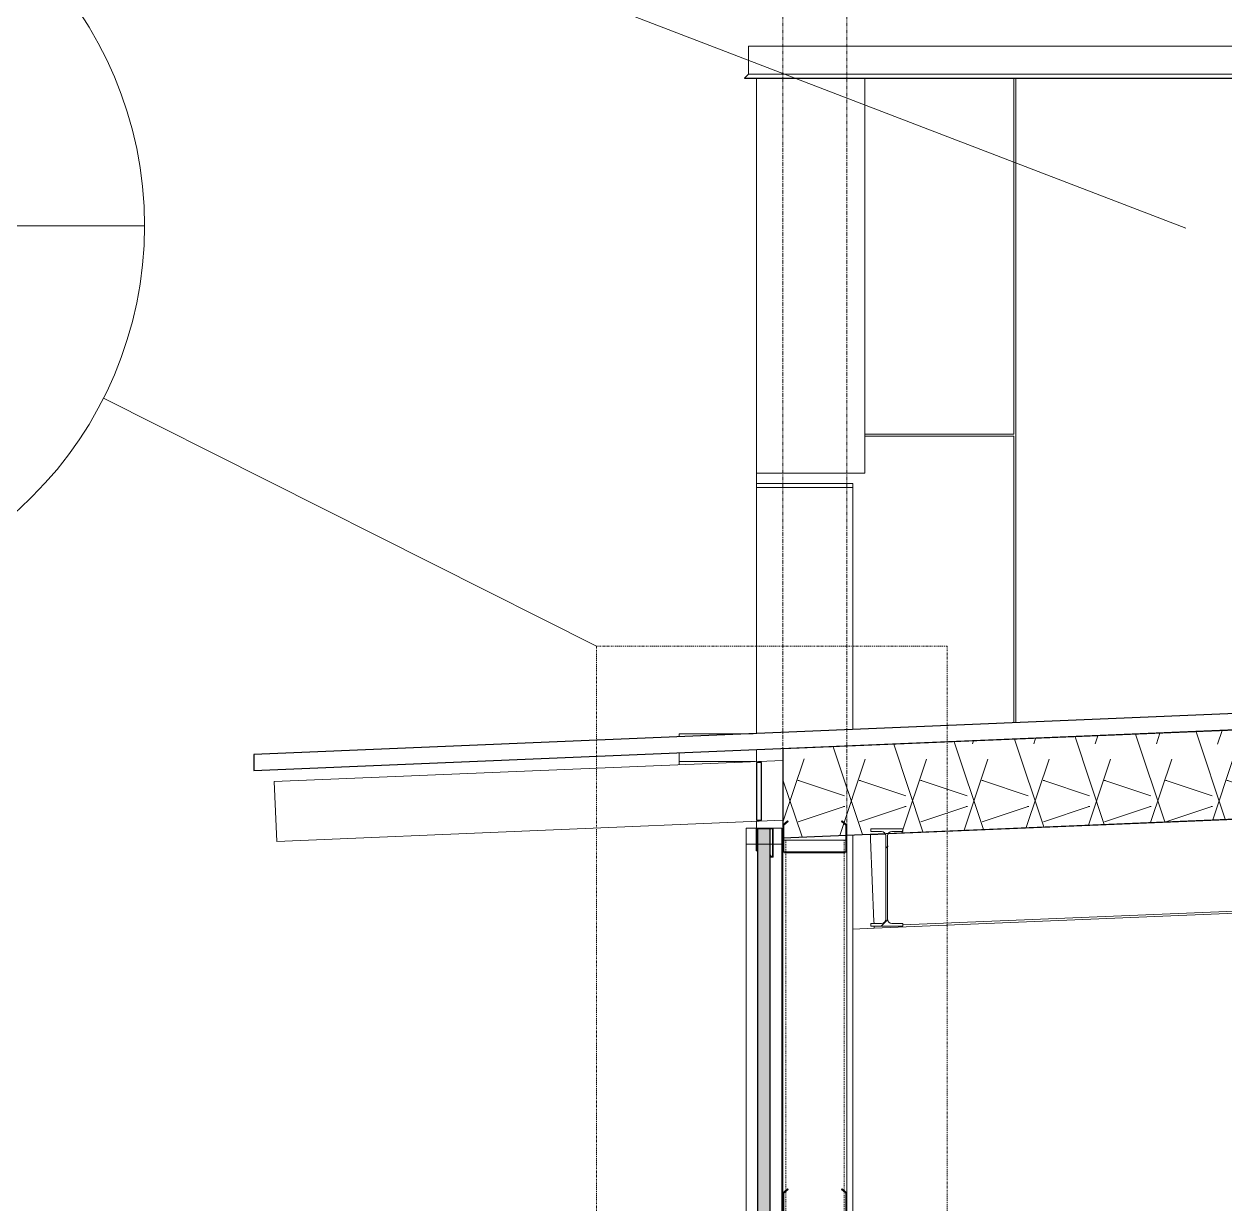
# Model space of a CAD drawing. Header units: inches. Extents: x -23445 to -52, y -314 to 853.
# Drawn here: x -9060.5 to -8910.1, y 98.4 to 246.3 of the extents above; entities that cross this region are included whole.
import ezdxf

# ---------------------------------------------------------------- set-up
doc = ezdxf.new("R2010")
doc.units = ezdxf.units.IN
doc.header["$MEASUREMENT"] = 0
for name, pattern in [('Dash Dot 3_16_', [0.3125, 0.1875, -0.0625, 0, -0.0625]), ('Grid Line 1_2_', [0.875, 0.5, -0.125, 0.125, -0.125]), ('Hidden 1_8_', [0.1875, 0.125, -0.0625])]:
    doc.linetypes.add(name, pattern=pattern)
for name, color, linetype, lineweight in [('A-ANNO-IDEN', 131, 'Continuous', 9), ('A-ANNO-SYMB', 150, 'Continuous', 9), ('A-CLNG', 13, 'Continuous', 9), ('A-CLNG-PATT', 13, 'Continuous', 9), ('A-GLAZ-CWMG', 51, 'Continuous', 9), ('A-ROOF', 132, 'Continuous', 9), ('A-WALL', 113, 'Continuous', 9), ('A-WALL-PATT', 111, 'Continuous', 25), ('I-WALL', 2, 'Continuous', 9), ('S-BEAM', 12, 'Continuous', 9), ('S-COLS', 52, 'Continuous', 9), ('S-GRID', 1, 'Continuous', 9)]:
    doc.layers.add(name, color=color, linetype=linetype, lineweight=lineweight)
pattern_1 = [(0, (-22349.93, 145), (-193, 193), [48, -145]), (90, (-22349.93, 145), (-193, 1e-14), [96.25, -96.75]), (180, (-22301.93, 241.25), (-193, 193), [48, -145]), (90, (-22301.93, 145), (-193, 1e-14), [96.25, -96.75]), (180, (-22301.93, 241.5), (-193, 193), [48, -145]), (90, (-22301.93, 241.5), (-193, 1e-14), [96.25, -96.75]), (0, (-22349.93, 337.75), (-193, 193), [48, -145]), (90, (-22349.93, 241.5), (-193, 1e-14), [96.25, -96.75]), (0, (-22301.68, 193), (-193, 193), [48, -145]), (90, (-22301.68, 144.75), (-193, 1e-14), [48.25, -144.75]), (90, (-22253.68, 144.75), (-193, 1e-14), [48.25, -144.75]), (0, (-22301.68, 289.5), (-193, 193), [48, -145]), (90, (-22301.68, 193.25), (-193, 1e-14), [96.25, -96.75]), (180, (-22253.68, 193.25), (-193, 193), [48, -145]), (90, (-22253.68, 193.25), (-193, 1e-14), [96.25, -96.75]), (90, (-22301.68, 289.75), (-193, 1e-14), [48, -145]), (180, (-22253.68, 289.75), (-193, 193), [48, -145]), (90, (-22253.68, 289.75), (-193, 1e-14), [48, -145]), (0, (-22253.43, 145), (-193, 193), [48, -145]), (90, (-22253.43, 145), (-193, 1e-14), [96.25, -96.75]), (180, (-22205.43, 241.25), (-193, 193), [48, -145]), (90, (-22205.43, 145), (-193, 1e-14), [96.25, -96.75]), (180, (-22205.43, 241.5), (-193, 193), [48, -145]), (90, (-22205.43, 241.5), (-193, 1e-14), [96.25, -96.75]), (180, (-22205.43, 337.75), (-193, 193), [48, -145]), (90, (-22253.43, 241.5), (-193, 1e-14), [96.25, -96.75]), (0, (-22205.18, 193), (-193, 193), [48, -145]), (90, (-22205.18, 144.75), (-193, 1e-14), [48.25, -144.75]), (90, (-22157.18, 144.75), (-193, 1e-14), [48.25, -144.75]), (0, (-22205.18, 289.5), (-193, 193), [48, -145]), (90, (-22205.18, 193.25), (-193, 1e-14), [96.25, -96.75]), (180, (-22157.18, 193.25), (-193, 193), [48, -145]), (90, (-22157.18, 193.25), (-193, 1e-14), [96.25, -96.75]), (90, (-22205.18, 289.75), (-193, 1e-14), [48, -145]), (180, (-22157.18, 289.75), (-193, 193), [48, -145]), (90, (-22157.18, 289.75), (-193, 1e-14), [48, -145])]
pattern_2 = [(45, (-21606.148, 72.082), (-19.007, 19.007), []), (45, (-21606.148, 100.882), (-19.007, 19.007), [])]

# ---------------------------------------------------------------- blocks, each defined once
blk = doc.blocks.new('Girt_C - 8_D-1472944-Building Section - North_South looking West _ Fitness Center')
at = {"layer": 'S-BEAM'}
h = blk.add_hatch(dxfattribs=at)
h.set_pattern_fill('FP_49', color=256, style=0, pattern_type=2)
h.set_pattern_definition(pattern_2)
h.paths.add_polyline_path([(-22795.12, 96.32), (-22787.49, 96.32), (-22787.49, 96.43), (-22795.12, 96.43)], flags=0)
h.paths.add_polyline_path([(-22787.41, 96.5), (-22787.3, 96.51), (-22787.3, 99.82), (-22787.88, 100.3), (-22787.95, 100.22), (-22787.41, 99.77)], flags=0)
h.paths.add_polyline_path([(-22795.19, 96.5), (-22795.19, 99.77), (-22794.66, 100.22), (-22794.73, 100.3), (-22795.3, 99.82), (-22795.3, 96.51)], flags=0)
at = {"layer": 'S-BEAM', "lineweight": 15}
for p, q in [((-22794.73, 100.3), (-22795.3, 99.82)), ((-22795.3, 99.82), (-22795.3, 96.51)), ((-22795.19, 99.77), (-22794.66, 100.22)), ((-22795.19, 96.5), (-22795.19, 99.77)), ((-22794.66, 100.22), (-22794.73, 100.3)), ((-22787.88, 100.3), (-22787.95, 100.22)), ((-22787.95, 100.22), (-22787.41, 99.77)), ((-22787.3, 99.82), (-22787.88, 100.3)), ((-22787.41, 99.77), (-22787.41, 96.5)), ((-22787.3, 96.51), (-22787.3, 99.82)), ((-22787.49, 96.43), (-22795.12, 96.43)), ((-22795.12, 96.32), (-22787.49, 96.32))]:
    blk.add_line(p, q, dxfattribs=at)
for centre, radius, start, end in [((-22795.12, 96.51), 0.188, 180, 270), ((-22795.12, 96.51), 0.0782, 182.1227, 270), ((-22787.49, 96.51), 0.188, 270, 0), ((-22787.49, 96.51), 0.0782, 270, 356.9576)]:
    blk.add_arc(centre, radius, start, end, dxfattribs=at)
blk = doc.blocks.new('Rectangular Mullion - Profile_Polycarbonate_Upper and left-1275841-Building Section - North_South looking West _ Fitness Center')
at = {"layer": 'A-GLAZ-CWMG', "lineweight": 13}
for p, q in [((-22796.55, 145.5), (-22798.68, 145.5)), ((-22798.68, 145.5), (-22798.68, 142.67)), ((-22798.62, 142.73), (-22798.62, 145.44)), ((-22798.62, 145.44), (-22796.61, 145.44)), ((-22796.61, 145.44), (-22796.61, 141.94)), ((-22796.55, 141.88), (-22796.55, 145.5)), ((-22798.68, 142.67), (-22798.55, 142.67)), ((-22798.55, 142.73), (-22798.62, 142.73)), ((-22798.55, 142.67), (-22798.55, 142.73)), ((-22796.84, 142.13), (-22796.91, 142.13)), ((-22796.91, 142.13), (-22796.91, 141.88)), ((-22796.91, 141.88), (-22796.55, 141.88)), ((-22796.84, 141.94), (-22796.84, 142.13)), ((-22796.61, 141.94), (-22796.84, 141.94))]:
    blk.add_line(p, q, dxfattribs=at)
blk = doc.blocks.new('W-Wide Flange - W12X19-1472862-Building Section - North_South looking West _ Fitness Center')
at = {"layer": 'S-BEAM'}
h = blk.add_hatch(dxfattribs=at)
h.set_pattern_fill('FP_49', color=256, style=0, pattern_type=2)
h.set_pattern_definition(pattern_2)
h.paths.add_polyline_path([(-22784.31, 133.23), (-22780.3, 133.23), (-22780.3, 133.58), (-22781.66, 133.58), (-22782.03, 133.73), (-22782.19, 134.1), (-22782.13, 144.69), (-22782.03, 144.92), (-22781.66, 145.08), (-22780.3, 145.08), (-22780.3, 145.43), (-22784.31, 145.43), (-22784.31, 145.08), (-22782.95, 145.08), (-22782.57, 144.92), (-22782.42, 144.55), (-22782.42, 134.1), (-22782.57, 133.73), (-22782.95, 133.58), (-22784.31, 133.58)], flags=0)
at = {"layer": 'S-BEAM', "lineweight": 15}
for p, q in [((-22780.3, 145.43), (-22784.31, 145.43)), ((-22784.31, 145.43), (-22784.31, 145.08)), ((-22784.31, 145.08), (-22782.95, 145.08)), ((-22782.42, 144.55), (-22782.42, 134.1)), ((-22782.19, 134.1), (-22782.19, 144.55)), ((-22781.66, 145.08), (-22780.3, 145.08)), ((-22780.3, 145.08), (-22780.3, 145.43)), ((-22782.95, 133.58), (-22784.31, 133.58)), ((-22784.31, 133.58), (-22784.31, 133.23)), ((-22784.31, 133.23), (-22780.3, 133.23)), ((-22780.3, 133.58), (-22781.66, 133.58)), ((-22780.3, 133.23), (-22780.3, 133.58))]:
    blk.add_line(p, q, dxfattribs=at)
for centre, start, end in [((-22782.95, 144.55), 0, 90), ((-22781.66, 144.55), 90, 180), ((-22782.95, 134.1), 270, 0), ((-22781.66, 134.1), 180, 270)]:
    blk.add_arc(centre, 0.525, start, end, dxfattribs=at)
blk = doc.blocks.new('HSS-Hollow Structural Section-Column - HSS8X8X3_8-1159169-Building Section - North_South looking West _ Fitness Center')
at = {"layer": 'S-COLS', "linetype": 'Hidden 1_8_'}
for p, q in [((-22794.95, 142.54), (-22794.95, 144)), ((-22787.65, 144), (-22787.65, 142.55)), ((-22794.95, 100.11), (-22794.95, 142.44)), ((-22787.65, 142.44), (-22787.65, 100.11)), ((-22794.95, 96.43), (-22794.95, 99.97)), ((-22787.65, 99.97), (-22787.65, 96.43)), ((-22794.95, 51.55), (-22794.95, 96.32)), ((-22787.65, 96.32), (-22787.65, 51.55)), ((-22794.95, 47.9), (-22794.95, 51.45)), ((-22787.65, 51.45), (-22787.65, 47.9)), ((-22794.95, 0), (-22794.95, 47.76)), ((-22787.65, 47.76), (-22787.65, 0))]:
    blk.add_line(p, q, dxfattribs=at)
blk = doc.blocks.new('W-Wide Flange - W12X16-1341241-Building Section - North_South looking West _ Fitness Center')
at = {"layer": 'S-BEAM'}
for p, q in [((-22782.09, 144.78), (-22370.3, 161.94)), ((-22783.86, 132.96), (-22370.3, 150.2)), ((-22780.3, 133.38), (-22370.3, 150.46)), ((-22784.35, 144.69), (-22782.51, 144.77)), ((-22784.33, 144.14), (-22784.35, 144.69)), ((-22783.9, 133.78), (-22784.33, 144.14)), ((-22783.89, 133.63), (-22783.9, 133.78)), ((-22783.86, 132.96), (-22783.87, 133.23))]:
    blk.add_line(p, q, dxfattribs=at)
blk = doc.blocks.new('Dimension Lumber - 5_5 x 7_5 Glulam-1403166-Building Section - North_South looking West _ Fitness Center')
at = {"layer": 'S-BEAM'}
for p, q in [((-22859.05, 151.35), (-22795.3, 154.01)), ((-22858.74, 143.86), (-22859.05, 151.35)), ((-22858.74, 143.86), (-22795.3, 146.5))]:
    blk.add_line(p, q, dxfattribs=at)
blk = doc.blocks.new('Rectangular Mullion - Exterior 2_ x 4_5_-1135297-Building Section - North_South looking West _ Fitness Center')
at = {"layer": 'A-GLAZ-CWMG'}
for p, q in [((-22798.68, 145.5), (-22799.93, 145.5)), ((-22799.93, 145.5), (-22799.93, 143.5)), ((-22795.43, 145.5), (-22796.55, 145.5)), ((-22795.43, 143.5), (-22795.43, 145.5)), ((-22799.93, 143.5), (-22798.68, 143.5)), ((-22798.62, 143.5), (-22798.48, 143.5)), ((-22798.48, 143.5), (-22796.91, 143.5)), ((-22796.91, 143.5), (-22796.61, 143.5)), ((-22796.55, 143.5), (-22795.43, 143.5))]:
    blk.add_line(p, q, dxfattribs=at)
blk = doc.blocks.new('Rectangular Mullion - Exterior 2_ x 4_5_-1142381-Building Section - North_South looking West _ Fitness Center')
at = {"layer": 'A-GLAZ-CWMG'}
for p, q in [((-22799.93, 143.5), (-22798.68, 143.5)), ((-22799.93, 97), (-22799.93, 143.5)), ((-22798.62, 143.5), (-22798.48, 143.5)), ((-22798.48, 143.5), (-22796.91, 143.5)), ((-22796.91, 143.5), (-22796.61, 143.5)), ((-22796.55, 143.5), (-22795.43, 143.5)), ((-22795.43, 143.5), (-22795.43, 97))]:
    blk.add_line(p, q, dxfattribs=at)
blk = doc.blocks.new('Girt_C - 8_D-1472945-Building Section - North_South looking West _ Fitness Center')
at = {"layer": 'S-BEAM'}
h = blk.add_hatch(dxfattribs=at)
h.set_pattern_fill('FP_49', color=256, style=0, pattern_type=2)
h.set_pattern_definition(pattern_2)
h.paths.add_polyline_path([(-22795.12, 142.44), (-22787.49, 142.44), (-22787.49, 142.55), (-22795.12, 142.55)], flags=0)
h.paths.add_polyline_path([(-22787.41, 142.62), (-22787.3, 142.63), (-22787.3, 145.94), (-22787.88, 146.42), (-22787.95, 146.34), (-22787.41, 145.89)], flags=0)
h.paths.add_polyline_path([(-22795.19, 142.62), (-22795.19, 145.89), (-22794.66, 146.34), (-22794.73, 146.42), (-22795.3, 145.94), (-22795.3, 142.63)], flags=0)
at = {"layer": 'S-BEAM', "lineweight": 15}
for p, q in [((-22794.73, 146.42), (-22795.3, 145.94)), ((-22795.19, 145.89), (-22794.66, 146.34)), ((-22794.66, 146.34), (-22794.73, 146.42)), ((-22787.88, 146.42), (-22787.95, 146.34)), ((-22787.95, 146.34), (-22787.41, 145.89)), ((-22787.3, 145.94), (-22787.88, 146.42)), ((-22795.3, 145.94), (-22795.3, 142.63)), ((-22795.19, 142.62), (-22795.19, 145.89)), ((-22787.41, 145.89), (-22787.41, 142.62)), ((-22787.3, 142.63), (-22787.3, 145.94)), ((-22787.49, 142.55), (-22795.12, 142.55)), ((-22795.12, 142.44), (-22787.49, 142.44))]:
    blk.add_line(p, q, dxfattribs=at)
for centre, radius, start, end in [((-22795.12, 142.63), 0.188, 180, 270), ((-22795.12, 142.63), 0.0782, 182.1227, 270), ((-22787.49, 142.63), 0.188, 270, 0), ((-22787.49, 142.63), 0.0782, 270, 356.9576)]:
    blk.add_arc(centre, radius, start, end, dxfattribs=at)
blk = doc.blocks.new('HSS-Hollow Structural Section - HSS1-1_2X1-1_2X1_8 - Obsolete-1396620-Building Section - North_South looking West _ Fitness Center')
at = {"layer": 'S-BEAM'}
for p, q in [((-22808.3, 154.15), (-22808.3, 154.97)), ((-22808.3, 153.9), (-22808.3, 154.15)), ((-22808.3, 153.86), (-22808.3, 153.9)), ((-22808.3, 153.86), (-22798.8, 153.86))]:
    blk.add_line(p, q, dxfattribs=at)
blk = doc.blocks.new('HSS-Hollow Structural Section - HSS1-1_2X1-1_2X1_8 - Obsolete-V179-Building Section - North_South looking West _ Fitness Center')
at = {"layer": 'S-BEAM'}
blk.add_line((-22808.3, 153.46), (-22808.3, 153.86), dxfattribs=at)
blk = doc.blocks.new('Section - Callout Head-19020-Building Section - North_South looking West _ Fitness Center')
at = {"layer": 'A-ANNO-SYMB'}
blk.add_line((-22971.3, 221.01), (-22875.3, 221.01), dxfattribs=at)
for start, end in [(0, 180), (180, 360)]:
    blk.add_arc((-22923.3, 221.01), 48, start, end, dxfattribs=at)

msp = doc.modelspace()

# ---------------------------------------------------------------- hatches: boundary and pattern name
at = {"layer": 'A-CLNG-PATT'}
h = msp.add_hatch(dxfattribs=at)
h.set_pattern_fill('FP_47', color=256, style=0, pattern_type=2)
h.set_pattern_definition([(161.57, (-21605.188, 73.042), (-7.6802237, -0.0009796), [0, -54.643, 6.067, 0]), (18.43, (-21607.108, 73.042), (-7.6802237, 0.0009796), [0, -54.643, 6.067, 0]), (108.43, (-21605.188, 73.042), (3.8382953, -19.2013653), [18.211, -42.499]), (71.57, (-21607.108, 73.042), (3.8382953, 19.2013653), [18.211, -42.499])])
h.paths.add_polyline_path([(-8965.45495, 144.31066), (-8540.45495, 162.01899), (-8540.45495, 173.15364), (-8965.45495, 155.44531), (-8965.45495, 152.28075)], flags=0)
at = {"layer": 'A-WALL-PATT', "lineweight": 9}
h = msp.add_hatch(dxfattribs=at)
h.set_pattern_fill('FP_57', color=256, style=0, pattern_type=2)
h.set_pattern_definition([(0, (-22446.43, 146.5), (-193, 193), [48, -145]), (90, (-22446.43, 146.5), (-193, 1e-14), [96.25, -96.75]), (180, (-22398.43, 242.75), (-193, 193), [48, -145]), (90, (-22398.43, 146.5), (-193, 1e-14), [96.25, -96.75]), (180, (-22398.43, 243), (-193, 193), [48, -145]), (90, (-22398.43, 243), (-193, 1e-14), [96.25, -96.75]), (0, (-22446.43, 339.25), (-193, 193), [48, -145]), (90, (-22446.43, 243), (-193, 1e-14), [96.25, -96.75]), (0, (-22398.18, 194.5), (-193, 193), [48, -145]), (90, (-22398.18, 146.25), (-193, 1e-14), [48.25, -144.75]), (90, (-22350.18, 146.25), (-193, 1e-14), [48.25, -144.75]), (0, (-22398.18, 291), (-193, 193), [48, -145]), (90, (-22398.18, 194.75), (-193, 1e-14), [96.25, -96.75]), (180, (-22350.18, 194.75), (-193, 193), [48, -145]), (90, (-22350.18, 194.75), (-193, 1e-14), [96.25, -96.75]), (90, (-22398.18, 291.25), (-193, 1e-14), [48, -145]), (180, (-22350.18, 291.25), (-193, 193), [48, -145]), (90, (-22350.18, 291.25), (-193, 1e-14), [48, -145]), (0, (-22349.93, 146.5), (-193, 193), [48, -145]), (90, (-22349.93, 146.5), (-193, 1e-14), [96.25, -96.75]), (180, (-22301.93, 242.75), (-193, 193), [48, -145]), (90, (-22301.93, 146.5), (-193, 1e-14), [96.25, -96.75]), (180, (-22301.93, 243), (-193, 193), [48, -145]), (90, (-22301.93, 243), (-193, 1e-14), [96.25, -96.75]), (180, (-22301.93, 339.25), (-193, 193), [48, -145]), (90, (-22349.93, 243), (-193, 1e-14), [96.25, -96.75]), (0, (-22301.68, 194.5), (-193, 193), [48, -145]), (90, (-22301.68, 146.25), (-193, 1e-14), [48.25, -144.75]), (90, (-22253.68, 146.25), (-193, 1e-14), [48.25, -144.75]), (0, (-22301.68, 291), (-193, 193), [48, -145]), (90, (-22301.68, 194.75), (-193, 1e-14), [96.25, -96.75]), (180, (-22253.68, 194.75), (-193, 193), [48, -145]), (90, (-22253.68, 194.75), (-193, 1e-14), [96.25, -96.75]), (90, (-22301.68, 291.25), (-193, 1e-14), [48, -145]), (180, (-22253.68, 291.25), (-193, 193), [48, -145]), (90, (-22253.68, 291.25), (-193, 1e-14), [48, -145])])
h.paths.add_polyline_path([(-8676.32062, 190), (-8616.82995, 190), (-8616.82995, 239.45581), (-8955.20495, 239.45581), (-8955.20495, 190), (-8681.16199, 190)], flags=0)
h = msp.add_hatch(dxfattribs=at)
h.set_pattern_fill('FP_50', color=256, style=0, pattern_type=2)
h.set_pattern_definition(pattern_1)
h.paths.add_polyline_path([(-8956.70495, 157.87413), (-8540.45495, 175.21788), (-8540.45495, 176), (-8542.95495, 176), (-8542.95495, 186.21614), (-8616.82995, 186.21614), (-8616.82995, 190), (-8968.76745, 190), (-8968.76745, 188.21762), (-8956.70495, 188.21762), (-8956.70495, 162.35675)], flags=0)
h = msp.add_hatch(dxfattribs=at)
h.set_pattern_fill('FP_50', color=256, style=0, pattern_type=2)
h.set_pattern_definition(pattern_1)
h.paths.add_polyline_path([(-8965.45495, 0), (-8965.45495, 146.5), (-8968.76745, 146.36198), (-8968.76604, 145.5), (-8965.57995, 145.5), (-8965.57995, 0)], flags=0)
h.paths.add_polyline_path([(-8957.45495, 0), (-8956.70495, 0), (-8956.70495, 144.67524), (-8957.45495, 144.64399), (-8957.45495, 1.14075)], flags=0)
h.paths.add_polyline_path([(-8958.00332, 144), (-8957.56433, 144), (-8957.56433, 144.63943), (-8965.34558, 144.31066), (-8965.34558, 144), (-8958.15295, 144)], flags=0)
h.paths.add_polyline_path([(-8968.76745, 153.86849), (-8965.45495, 154.00651), (-8965.45495, 155.44531), (-8968.76745, 155.36979)], flags=0)
h.paths.add_polyline_path([(-8968.76745, 157.37152), (-8956.70495, 157.87413), (-8956.70495, 188.72048), (-8968.76745, 188.72048), (-8968.76745, 162.35675)], flags=0)
at = {"layer": 'A-WALL-PATT', "lineweight": 9, "transparency": 33554649}
msp.add_hatch(color=256, dxfattribs=at).paths.add_polyline_path([(-8967.05768, 0.0625), (-8967.05768, 145.4375), (-8968.63248, 145.4375), (-8968.63248, 0.0625)], flags=0)

# ---------------------------------------------------------------- linework, layer by layer
at = {"layer": 'A-ANNO-IDEN', "color": 153}
msp.add_line((-8914.96962, 220.71804), (-9139.99462, 307.1314), dxfattribs=at)
at = {"layer": 'A-ANNO-SYMB'}
msp.add_line((-8988.8199, 168.31755), (-9050.58403, 199.42226), dxfattribs=at)
at = {"layer": 'A-ANNO-SYMB', "linetype": 'Dash Dot 3_16_'}
for p, q in [((-8988.8199, 168.31755), (-8988.8199, -11.18477)), ((-8944.87535, 168.31755), (-8988.8199, 168.31755)), ((-8944.87535, -11.18477), (-8944.87535, 168.31755))]:
    msp.add_line(p, q, dxfattribs=at)
at = {"layer": 'A-CLNG', "lineweight": 25}
for p, q in [((-8540.45495, 173.15364), (-8965.45495, 155.44531)), ((-8965.45495, 144.31066), (-8540.45495, 162.01899)), ((-8965.45495, 155.44531), (-8965.45495, 144.31066))]:
    msp.add_line(p, q, dxfattribs=at)
at = {"layer": 'A-ROOF', "lineweight": 25}
for p, q in [((-8540.45495, 175.21788), (-9031.76745, 154.74652)), ((-9031.76745, 152.74479), (-8540.45495, 173.21614)), ((-9031.76745, 154.74652), (-9031.76745, 152.74479))]:
    msp.add_line(p, q, dxfattribs=at)
at = {"layer": 'A-ROOF'}
for q in [(-8969.20495, 157.35329), (-8978.45495, 156.96788)]:
    msp.add_line((-8978.45495, 157.35329), q, dxfattribs=at)
at = {"layer": 'A-WALL'}
for p, q in [((-8969.76745, 243.5), (-8969.76745, 240)), ((-8969.76745, 243.5), (-8540.45495, 243.5)), ((-8969.76745, 240), (-8970.26745, 239.5)), ((-8970.26745, 239.5), (-8970.22326, 239.45581)), ((-8970.26745, 239.5), (-8540.45495, 239.5)), ((-8970.22326, 239.45581), (-8540.45495, 239.45581)), ((-8540.45495, 240), (-8969.76745, 240)), ((-8968.76745, 157.37152), (-8968.76745, 239.45581)), ((-8955.20495, 239.45581), (-8955.20495, 190)), ((-8955.20495, 190), (-8968.76745, 190)), ((-8968.76745, 188.72048), (-8956.70495, 188.72048)), ((-8968.76745, 188.21762), (-8956.70495, 188.21762)), ((-8956.70495, 188.72048), (-8956.70495, 157.87413)), ((-8968.76745, 153.86849), (-8968.76745, 155.36979)), ((-8968.76745, 145.5), (-8968.76745, 146.36198)), ((-8956.70495, 144.67524), (-8956.70495, 0))]:
    msp.add_line(p, q, dxfattribs=at)
at = {"layer": 'A-WALL', "lineweight": 25}
for p, q in [((-8967.05768, 145.4375), (-8968.63248, 145.4375)), ((-8968.63248, 145.4375), (-8968.63248, 0.0625)), ((-8967.05768, 0.0625), (-8967.05768, 145.4375))]:
    msp.add_line(p, q, dxfattribs=at)
at = {"layer": 'I-WALL', "lineweight": 25}
for p, q in [((-8968.14245, 153.75), (-8968.76745, 153.75)), ((-8968.76745, 153.75), (-8968.76745, 146.5)), ((-8968.14245, 146.5), (-8968.14245, 153.75)), ((-8968.76745, 146.5), (-8968.14245, 146.5))]:
    msp.add_line(p, q, dxfattribs=at)
at = {"layer": 'I-WALL'}
msp.add_line((-8954.01544, 132.9645), (-8956.70495, 132.85244), dxfattribs=at)
at = {"layer": 'S-COLS'}
for p, q in [((-8964.75695, 144), (-8965.34978, 144)), ((-8958.15295, 144), (-8964.75695, 144)), ((-8957.56013, 144), (-8958.15295, 144)), ((-8965.45495, 142.625), (-8965.45495, 99.82031)), ((-8957.45495, 99.82031), (-8957.45495, 142.625))]:
    msp.add_line(p, q, dxfattribs=at)
at = {"layer": 'S-GRID', "linetype": 'Grid Line 1_2_'}
for p, q in [((-8965.45495, -293.03588), (-8965.45495, 738.65708)), ((-8965.45495, -293.03588), (-8965.45495, 738.65708)), ((-8957.45495, -293.03588), (-8957.45495, 738.65708)), ((-8957.45495, -293.03588), (-8957.45495, 738.65708))]:
    msp.add_line(p, q, dxfattribs=at)

# ---------------------------------------------------------------- block references
at = {"layer": 'A-ANNO-SYMB'}
msp.add_blockref('Section - Callout Head-19020-Building Section - North_South looking West _ Fitness Center', (13829.84786, 0), dxfattribs=at)
at = {"layer": 'A-GLAZ-CWMG'}
for name in ['Rectangular Mullion - Exterior 2_ x 4_5_-1135297-Building Section - North_South looking West _ Fitness Center', 'Rectangular Mullion - Profile_Polycarbonate_Upper and left-1275841-Building Section - North_South looking West _ Fitness Center', 'Rectangular Mullion - Exterior 2_ x 4_5_-1142381-Building Section - North_South looking West _ Fitness Center']:
    msp.add_blockref(name, (13829.84786, 0), dxfattribs=at)
at = {"layer": 'S-BEAM'}
for name in ['W-Wide Flange - W12X16-1341241-Building Section - North_South looking West _ Fitness Center', 'HSS-Hollow Structural Section - HSS1-1_2X1-1_2X1_8 - Obsolete-1396620-Building Section - North_South looking West _ Fitness Center', 'Dimension Lumber - 5_5 x 7_5 Glulam-1403166-Building Section - North_South looking West _ Fitness Center', 'HSS-Hollow Structural Section - HSS1-1_2X1-1_2X1_8 - Obsolete-V179-Building Section - North_South looking West _ Fitness Center', 'Girt_C - 8_D-1472945-Building Section - North_South looking West _ Fitness Center', 'W-Wide Flange - W12X19-1472862-Building Section - North_South looking West _ Fitness Center', 'Girt_C - 8_D-1472944-Building Section - North_South looking West _ Fitness Center']:
    msp.add_blockref(name, (13829.84786, 0), dxfattribs=at)
at = {"layer": 'S-COLS', "linetype": 'Hidden 1_8_'}
msp.add_blockref('HSS-Hollow Structural Section-Column - HSS8X8X3_8-1159169-Building Section - North_South looking West _ Fitness Center', (13829.84786, 0), dxfattribs=at)

doc.saveas('drawing.dxf')
